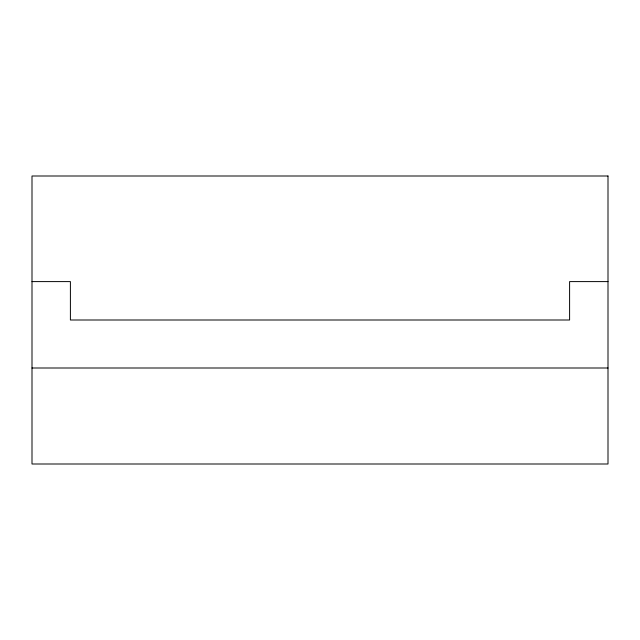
<?xml version="1.0" encoding="UTF-8"?>
<svg xmlns="http://www.w3.org/2000/svg" width="640" height="640" viewBox="0 0 640 640"><rect width="100%" height="100%" fill="white"/><g stroke="black" fill="none" stroke-linecap="round" stroke-linejoin="round"><path stroke-width="0.96" d="M32 281.6L70.4 281.6L70.4 320L569.6 320L569.6 281.6L608 281.6M32 368L608 368M608 176L32 176L32 464L608 464L608 176"/></g></svg>
